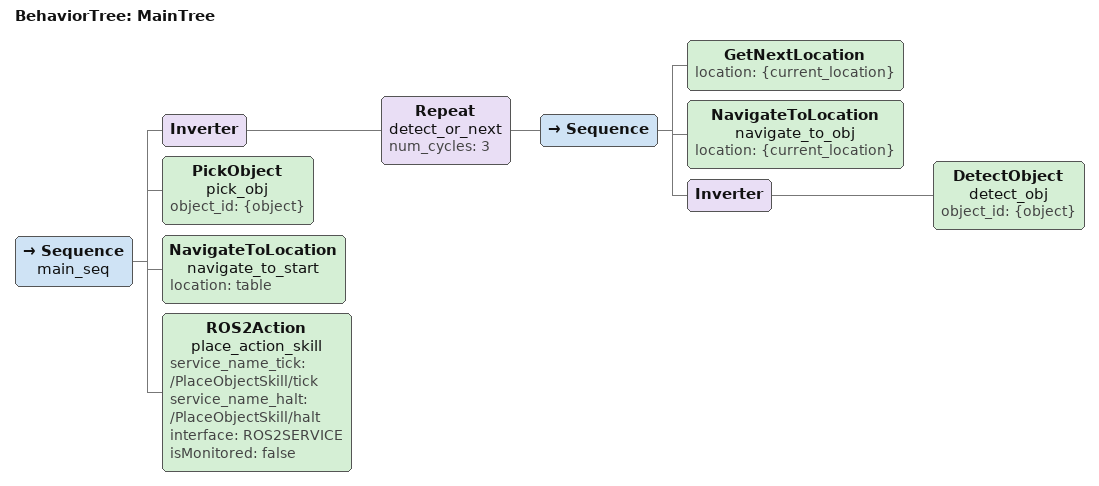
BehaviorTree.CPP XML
<root BTCPP_format="4">
    <BehaviorTree ID="MainTree">
        <Sequence name="main_seq">
            <Inverter>
                <Repeat name="detect_or_next" num_cycles="3">
                    <Sequence>
                        <GetNextLocation location="{current_location}" />
                        <NavigateToLocation name="navigate_to_obj" location="{current_location}" />
                        <Inverter>
                            <DetectObject name="detect_obj" object_id="{object}" />
                        </Inverter>
                    </Sequence>
                </Repeat>
            </Inverter>
            <PickObject name="pick_obj" object_id="{object}" />
            <NavigateToLocation name="navigate_to_start" location="table" />
            <ROS2Action name="place_action_skill" service_name_tick="/PlaceObjectSkill/tick"
                                service_name_halt="/PlaceObjectSkill/halt" interface="ROS2SERVICE" isMonitored="false"/>
        </Sequence>
    </BehaviorTree>
</root>
